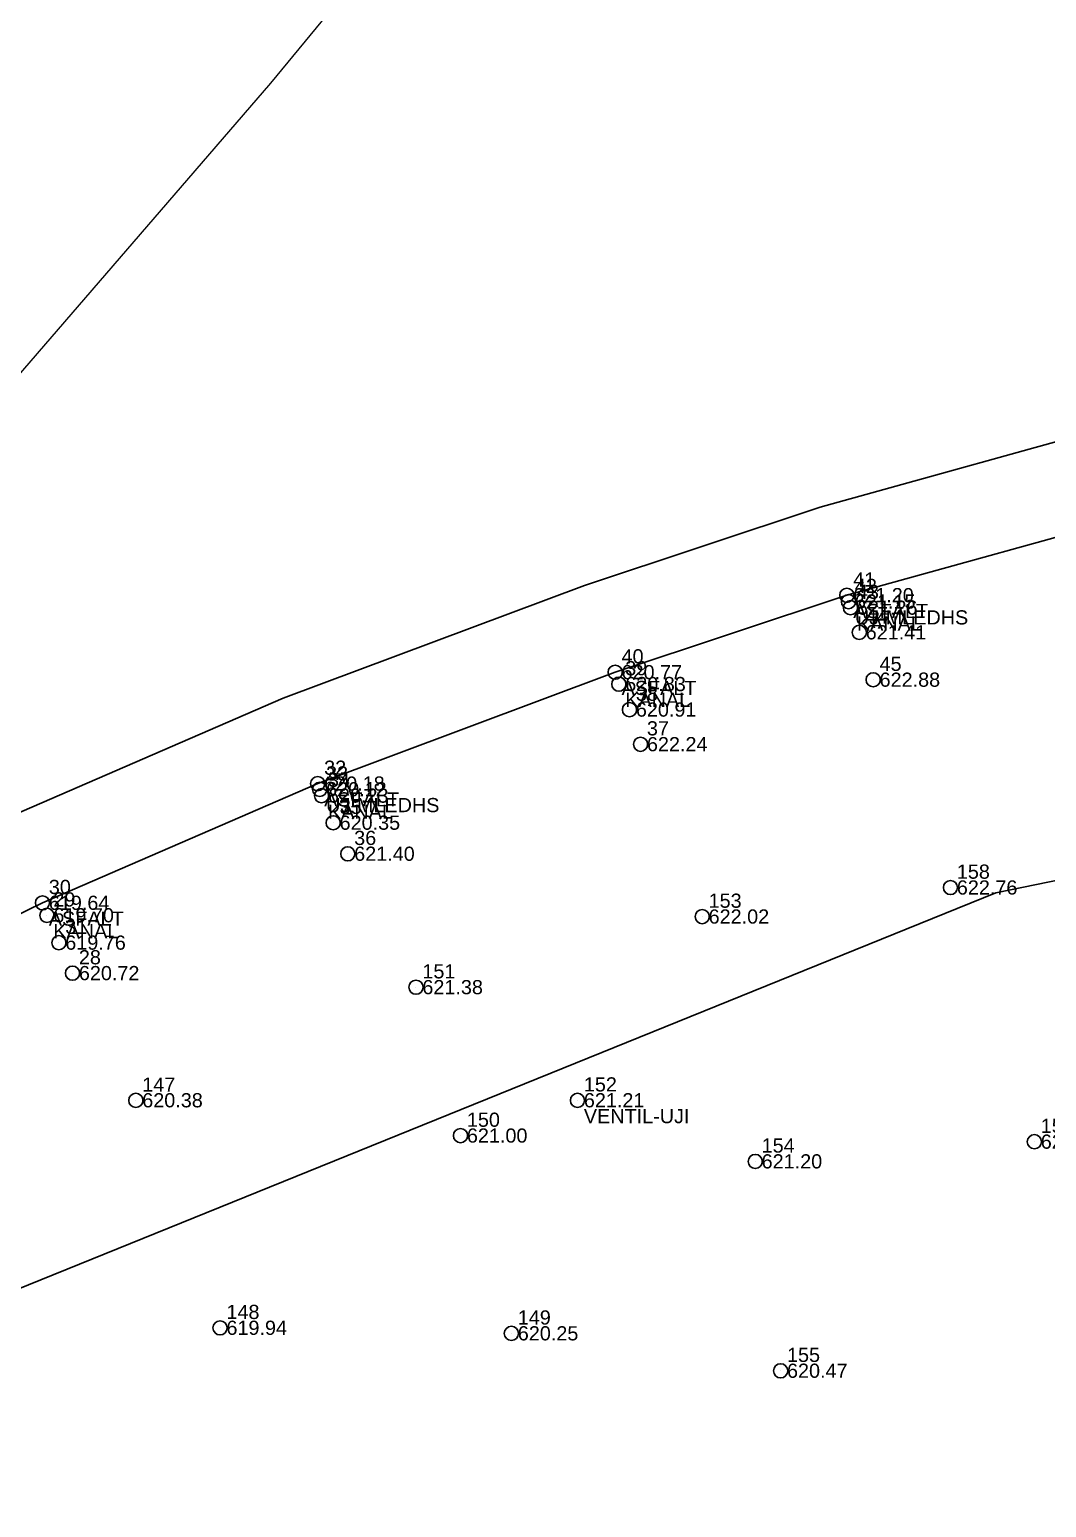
# Model space of a CAD drawing. Header units: metres. Extents: x 7508000 to 7510589, y 4725804 to 4728000.
# Drawn here: x 7509361.4 to 7509433.2, y 4726973.8 to 4727078 of the extents above; entities that cross this region are included whole.
import ezdxf

# ---------------------------------------------------------------- set-up
doc = ezdxf.new("R2010")
doc.units = ezdxf.units.M
for name, color, linetype in [('_KOCKA', 5, 'Continuous'), ('OBILIQ_PAR_PARCELGEOM_ILI', 7, 'Continuous'), ('Orotofoto 2018', 7, 'Continuous'), ('Parcela Baze', 7, 'Continuous'), ('V-NODE', 1, 'Continuous'), ('V-NODE-TEXT', 11, 'Continuous')]:
    doc.layers.add(name, color=color, linetype=linetype)
doc.styles.get("Standard").update_dxf_attribs({"font": 'arial.ttf'})
picture_1 = doc.add_image_def('image1.ecw', size_in_pixel=(11111, 11111))

# ---------------------------------------------------------------- blocks, each defined once
blk = doc.blocks.new('*U54')
at = {"color": 0, "linetype": 'ByBlock', "lineweight": -2, "transparency": 16777216}
blk.add_line((0, 0), (0, 0), dxfattribs=at)
blk.add_circle((0, 0), 0.5, dxfattribs=at)
blk = doc.blocks.new('*U136', base_point=(7509364.458, 4727011.483, 620.7184))
at = {"layer": 'V-NODE-TEXT', "color": 1, "linetype": 'ByBlock', "char_height": 1}
for s, insert, attachment_point in [('28', (7509364.908, 4727012.093573, 620.7184), 7), ('620.72', (7509364.908, 4727011.483, 620.7184), 4)]:
    blk.add_mtext(s, dxfattribs=dict(at, insert=insert, attachment_point=attachment_point))
blk = doc.blocks.new('*U137', base_point=(7509364.458, 4727011.483, 620.718))
at = {"layer": 'V-NODE-TEXT', "color": 7, "lineweight": -2}
blk.add_blockref('*U136', (7509364.458, 4727011.483, 620.718), dxfattribs=at)
blk = doc.blocks.new('*U138', base_point=(7509364.458, 4727011.483, 620.718))
at = {"layer": 'V-NODE', "color": 7, "lineweight": -2, "xscale": 0.9999999800000003, "yscale": 0.9999999800000003, "zscale": 0.9999999800000003}
blk.add_blockref('*U54', (7509364.458, 4727011.483, 620.718), dxfattribs=at)
at = {"layer": 'V-NODE-TEXT', "color": 7, "lineweight": -2}
blk.add_blockref('*U137', (7509364.458, 4727011.483, 620.718), dxfattribs=at)
blk = doc.blocks.new('*U139', base_point=(7509362.658, 4727015.561, 619.6996))
at = {"layer": 'V-NODE-TEXT', "color": 1, "linetype": 'ByBlock', "char_height": 1}
for s, insert, attachment_point in [('29', (7509363.108, 4727016.171573, 619.6996), 7), ('619.70', (7509363.108, 4727015.561, 619.6996), 4), ('KANAL', (7509363.108, 4727014.950427, 619.6996), 1)]:
    blk.add_mtext(s, dxfattribs=dict(at, insert=insert, attachment_point=attachment_point))
blk = doc.blocks.new('*U140', base_point=(7509362.658, 4727015.561, 619.7))
at = {"layer": 'V-NODE-TEXT', "color": 7, "lineweight": -2}
blk.add_blockref('*U139', (7509362.658, 4727015.561, 619.7), dxfattribs=at)
blk = doc.blocks.new('*U141', base_point=(7509362.658, 4727015.561, 619.7))
at = {"layer": 'V-NODE', "color": 7, "lineweight": -2, "xscale": 0.9999999800000003, "yscale": 0.9999999800000003, "zscale": 0.9999999800000003}
blk.add_blockref('*U54', (7509362.658, 4727015.561, 619.7), dxfattribs=at)
at = {"layer": 'V-NODE-TEXT', "color": 7, "lineweight": -2}
blk.add_blockref('*U140', (7509362.658, 4727015.561, 619.7), dxfattribs=at)
blk = doc.blocks.new('*U142', base_point=(7509362.344, 4727016.438, 619.6403))
at = {"layer": 'V-NODE-TEXT', "color": 1, "linetype": 'ByBlock', "char_height": 1}
for s, insert, attachment_point in [('30', (7509362.794, 4727017.048573, 619.6403), 7), ('619.64', (7509362.794, 4727016.438, 619.6403), 4), ('ASFALT', (7509362.794, 4727015.827427, 619.6403), 1)]:
    blk.add_mtext(s, dxfattribs=dict(at, insert=insert, attachment_point=attachment_point))
blk = doc.blocks.new('*U143', base_point=(7509362.344, 4727016.438, 619.64))
at = {"layer": 'V-NODE-TEXT', "color": 7, "lineweight": -2}
blk.add_blockref('*U142', (7509362.344, 4727016.438, 619.64), dxfattribs=at)
blk = doc.blocks.new('*U144', base_point=(7509362.344, 4727016.438, 619.64))
at = {"layer": 'V-NODE', "color": 7, "lineweight": -2, "xscale": 0.9999999800000003, "yscale": 0.9999999800000003, "zscale": 0.9999999800000003}
blk.add_blockref('*U54', (7509362.344, 4727016.438, 619.64), dxfattribs=at)
at = {"layer": 'V-NODE-TEXT', "color": 7, "lineweight": -2}
blk.add_blockref('*U143', (7509362.344, 4727016.438, 619.64), dxfattribs=at)
blk = doc.blocks.new('*U145', base_point=(7509363.499, 4727013.63, 619.7563))
at = {"layer": 'V-NODE-TEXT', "color": 1, "linetype": 'ByBlock', "char_height": 1}
for s, insert, attachment_point in [('31', (7509363.949, 4727014.240573, 619.7563), 7), ('619.76', (7509363.949, 4727013.63, 619.7563), 4)]:
    blk.add_mtext(s, dxfattribs=dict(at, insert=insert, attachment_point=attachment_point))
blk = doc.blocks.new('*U146', base_point=(7509363.499, 4727013.63, 619.756))
at = {"layer": 'V-NODE-TEXT', "color": 7, "lineweight": -2}
blk.add_blockref('*U145', (7509363.499, 4727013.63, 619.756), dxfattribs=at)
blk = doc.blocks.new('*U147', base_point=(7509363.499, 4727013.63, 619.756))
at = {"layer": 'V-NODE', "color": 7, "lineweight": -2, "xscale": 0.9999999800000003, "yscale": 0.9999999800000003, "zscale": 0.9999999800000003}
blk.add_blockref('*U54', (7509363.499, 4727013.63, 619.756), dxfattribs=at)
at = {"layer": 'V-NODE-TEXT', "color": 7, "lineweight": -2}
blk.add_blockref('*U146', (7509363.499, 4727013.63, 619.756), dxfattribs=at)
blk = doc.blocks.new('*U148', base_point=(7509381.758, 4727024.849, 620.18))
at = {"layer": 'V-NODE-TEXT', "color": 1, "linetype": 'ByBlock', "char_height": 1}
for s, insert, attachment_point in [('32', (7509382.208, 4727025.459573, 620.18), 7), ('620.18', (7509382.208, 4727024.849, 620.18), 4), ('ASFALT', (7509382.208, 4727024.238427, 620.18), 1)]:
    blk.add_mtext(s, dxfattribs=dict(at, insert=insert, attachment_point=attachment_point))
blk = doc.blocks.new('*U149', base_point=(7509381.758, 4727024.849, 620.18))
at = {"layer": 'V-NODE-TEXT', "color": 7, "lineweight": -2}
blk.add_blockref('*U148', (7509381.758, 4727024.849, 620.18), dxfattribs=at)
blk = doc.blocks.new('*U150', base_point=(7509381.758, 4727024.849, 620.18))
at = {"layer": 'V-NODE', "color": 7, "lineweight": -2, "xscale": 0.9999999800000003, "yscale": 0.9999999800000003, "zscale": 0.9999999800000003}
blk.add_blockref('*U54', (7509381.758, 4727024.849, 620.18), dxfattribs=at)
at = {"layer": 'V-NODE-TEXT', "color": 7, "lineweight": -2}
blk.add_blockref('*U149', (7509381.758, 4727024.849, 620.18), dxfattribs=at)
blk = doc.blocks.new('*U151', base_point=(7509381.902, 4727024.451, 620.1195))
at = {"layer": 'V-NODE-TEXT', "color": 1, "linetype": 'ByBlock', "char_height": 1}
for s, insert, attachment_point in [('33', (7509382.352, 4727025.061573, 620.1195), 7), ('620.12', (7509382.352, 4727024.451, 620.1195), 4), ('UJ-MLEDHS', (7509382.352, 4727023.840427, 620.1195), 1)]:
    blk.add_mtext(s, dxfattribs=dict(at, insert=insert, attachment_point=attachment_point))
blk = doc.blocks.new('*U152', base_point=(7509381.902, 4727024.451, 620.12))
at = {"layer": 'V-NODE-TEXT', "color": 7, "lineweight": -2}
blk.add_blockref('*U151', (7509381.902, 4727024.451, 620.12), dxfattribs=at)
blk = doc.blocks.new('*U153', base_point=(7509381.902, 4727024.451, 620.12))
at = {"layer": 'V-NODE', "color": 7, "lineweight": -2, "xscale": 0.9999999800000003, "yscale": 0.9999999800000003, "zscale": 0.9999999800000003}
blk.add_blockref('*U54', (7509381.902, 4727024.451, 620.12), dxfattribs=at)
at = {"layer": 'V-NODE-TEXT', "color": 7, "lineweight": -2}
blk.add_blockref('*U152', (7509381.902, 4727024.451, 620.12), dxfattribs=at)
blk = doc.blocks.new('*U154', base_point=(7509382.03, 4727024, 620.23))
at = {"layer": 'V-NODE-TEXT', "color": 1, "linetype": 'ByBlock', "char_height": 1}
for s, insert, attachment_point in [('34', (7509382.48, 4727024.61, 620.23), 7), ('620.23', (7509382.48, 4727024, 620.23), 4), ('KANAL', (7509382.48, 4727023.38, 620.23), 1)]:
    blk.add_mtext(s, dxfattribs=dict(at, insert=insert, attachment_point=attachment_point))
blk = doc.blocks.new('*U155', base_point=(7509382.033, 4727023.995, 620.231))
at = {"layer": 'V-NODE-TEXT', "color": 7, "lineweight": -2}
blk.add_blockref('*U154', (7509382.033, 4727023.995, 620.231), dxfattribs=at)
blk = doc.blocks.new('*U156', base_point=(7509382.033, 4727023.995, 620.231))
at = {"layer": 'V-NODE', "color": 7, "lineweight": -2, "xscale": 0.9999999800000003, "yscale": 0.9999999800000003, "zscale": 0.9999999800000003}
blk.add_blockref('*U54', (7509382.033, 4727023.995, 620.231), dxfattribs=at)
at = {"layer": 'V-NODE-TEXT', "color": 7, "lineweight": -2}
blk.add_blockref('*U155', (7509382.033, 4727023.995, 620.231), dxfattribs=at)
blk = doc.blocks.new('*U157', base_point=(7509382.85, 4727022.09, 620.35))
at = {"layer": 'V-NODE-TEXT', "color": 1, "linetype": 'ByBlock', "char_height": 1}
for s, insert, attachment_point in [('35', (7509383.3, 4727022.7, 620.35), 7), ('620.35', (7509383.3, 4727022.09, 620.35), 4)]:
    blk.add_mtext(s, dxfattribs=dict(at, insert=insert, attachment_point=attachment_point))
blk = doc.blocks.new('*U158', base_point=(7509382.853, 4727022.094, 620.35))
at = {"layer": 'V-NODE-TEXT', "color": 7, "lineweight": -2}
blk.add_blockref('*U157', (7509382.853, 4727022.094, 620.35), dxfattribs=at)
blk = doc.blocks.new('*U159', base_point=(7509382.853, 4727022.094, 620.35))
at = {"layer": 'V-NODE', "color": 7, "lineweight": -2, "xscale": 0.9999999800000003, "yscale": 0.9999999800000003, "zscale": 0.9999999800000003}
blk.add_blockref('*U54', (7509382.853, 4727022.094, 620.35), dxfattribs=at)
at = {"layer": 'V-NODE-TEXT', "color": 7, "lineweight": -2}
blk.add_blockref('*U158', (7509382.853, 4727022.094, 620.35), dxfattribs=at)
blk = doc.blocks.new('*U160', base_point=(7509383.878, 4727019.901, 621.3979))
at = {"layer": 'V-NODE-TEXT', "color": 1, "linetype": 'ByBlock', "char_height": 1}
for s, insert, attachment_point in [('36', (7509384.328, 4727020.511573, 621.3979), 7), ('621.40', (7509384.328, 4727019.901, 621.3979), 4)]:
    blk.add_mtext(s, dxfattribs=dict(at, insert=insert, attachment_point=attachment_point))
blk = doc.blocks.new('*U161', base_point=(7509383.878, 4727019.901, 621.398))
at = {"layer": 'V-NODE-TEXT', "color": 7, "lineweight": -2}
blk.add_blockref('*U160', (7509383.878, 4727019.901, 621.398), dxfattribs=at)
blk = doc.blocks.new('*U162', base_point=(7509383.878, 4727019.901, 621.398))
at = {"layer": 'V-NODE', "color": 7, "lineweight": -2, "xscale": 0.9999999800000003, "yscale": 0.9999999800000003, "zscale": 0.9999999800000003}
blk.add_blockref('*U54', (7509383.878, 4727019.901, 621.398), dxfattribs=at)
at = {"layer": 'V-NODE-TEXT', "color": 7, "lineweight": -2}
blk.add_blockref('*U161', (7509383.878, 4727019.901, 621.398), dxfattribs=at)
blk = doc.blocks.new('*U163', base_point=(7509404.532, 4727027.632, 622.2383))
at = {"layer": 'V-NODE-TEXT', "color": 1, "linetype": 'ByBlock', "char_height": 1}
for s, insert, attachment_point in [('37', (7509404.982, 4727028.242573, 622.2383), 7), ('622.24', (7509404.982, 4727027.632, 622.2383), 4)]:
    blk.add_mtext(s, dxfattribs=dict(at, insert=insert, attachment_point=attachment_point))
blk = doc.blocks.new('*U164', base_point=(7509404.532, 4727027.632, 622.238))
at = {"layer": 'V-NODE-TEXT', "color": 7, "lineweight": -2}
blk.add_blockref('*U163', (7509404.532, 4727027.632, 622.238), dxfattribs=at)
blk = doc.blocks.new('*U165', base_point=(7509404.532, 4727027.632, 622.238))
at = {"layer": 'V-NODE', "color": 7, "lineweight": -2, "xscale": 0.9999999800000003, "yscale": 0.9999999800000003, "zscale": 0.9999999800000003}
blk.add_blockref('*U54', (7509404.532, 4727027.632, 622.238), dxfattribs=at)
at = {"layer": 'V-NODE-TEXT', "color": 7, "lineweight": -2}
blk.add_blockref('*U164', (7509404.532, 4727027.632, 622.238), dxfattribs=at)
blk = doc.blocks.new('*U166', base_point=(7509403.748, 4727030.069, 620.9148))
at = {"layer": 'V-NODE-TEXT', "color": 1, "linetype": 'ByBlock', "char_height": 1}
for s, insert, attachment_point in [('38', (7509404.198, 4727030.679573, 620.9148), 7), ('620.91', (7509404.198, 4727030.069, 620.9148), 4)]:
    blk.add_mtext(s, dxfattribs=dict(at, insert=insert, attachment_point=attachment_point))
blk = doc.blocks.new('*U167', base_point=(7509403.748, 4727030.069, 620.915))
at = {"layer": 'V-NODE-TEXT', "color": 7, "lineweight": -2}
blk.add_blockref('*U166', (7509403.748, 4727030.069, 620.915), dxfattribs=at)
blk = doc.blocks.new('*U168', base_point=(7509403.748, 4727030.069, 620.915))
at = {"layer": 'V-NODE', "color": 7, "lineweight": -2, "xscale": 0.9999999800000003, "yscale": 0.9999999800000003, "zscale": 0.9999999800000003}
blk.add_blockref('*U54', (7509403.748, 4727030.069, 620.915), dxfattribs=at)
at = {"layer": 'V-NODE-TEXT', "color": 7, "lineweight": -2}
blk.add_blockref('*U167', (7509403.748, 4727030.069, 620.915), dxfattribs=at)
blk = doc.blocks.new('*U169', base_point=(7509403, 4727031.87, 620.83))
at = {"layer": 'V-NODE-TEXT', "color": 1, "linetype": 'ByBlock', "char_height": 1}
for s, insert, attachment_point in [('39', (7509403.45, 4727032.48, 620.83), 7), ('620.83', (7509403.45, 4727031.87, 620.83), 4), ('KANAL', (7509403.45, 4727031.26, 620.83), 1)]:
    blk.add_mtext(s, dxfattribs=dict(at, insert=insert, attachment_point=attachment_point))
blk = doc.blocks.new('*U170', base_point=(7509402.997, 4727031.871, 620.832))
at = {"layer": 'V-NODE-TEXT', "color": 7, "lineweight": -2}
blk.add_blockref('*U169', (7509402.997, 4727031.871, 620.832), dxfattribs=at)
blk = doc.blocks.new('*U171', base_point=(7509402.997, 4727031.871, 620.832))
at = {"layer": 'V-NODE', "color": 7, "lineweight": -2, "xscale": 0.9999999800000003, "yscale": 0.9999999800000003, "zscale": 0.9999999800000003}
blk.add_blockref('*U54', (7509402.997, 4727031.871, 620.832), dxfattribs=at)
at = {"layer": 'V-NODE-TEXT', "color": 7, "lineweight": -2}
blk.add_blockref('*U170', (7509402.997, 4727031.871, 620.832), dxfattribs=at)
blk = doc.blocks.new('*U172', base_point=(7509402.737, 4727032.709, 620.7678))
at = {"layer": 'V-NODE-TEXT', "color": 1, "linetype": 'ByBlock', "char_height": 1}
for s, insert, attachment_point in [('40', (7509403.187, 4727033.319573, 620.7678), 7), ('620.77', (7509403.187, 4727032.709, 620.7678), 4), ('ASFALT', (7509403.187, 4727032.098427, 620.7678), 1)]:
    blk.add_mtext(s, dxfattribs=dict(at, insert=insert, attachment_point=attachment_point))
blk = doc.blocks.new('*U173', base_point=(7509402.737, 4727032.709, 620.768))
at = {"layer": 'V-NODE-TEXT', "color": 7, "lineweight": -2}
blk.add_blockref('*U172', (7509402.737, 4727032.709, 620.768), dxfattribs=at)
blk = doc.blocks.new('*U174', base_point=(7509402.737, 4727032.709, 620.768))
at = {"layer": 'V-NODE', "color": 7, "lineweight": -2, "xscale": 0.9999999800000003, "yscale": 0.9999999800000003, "zscale": 0.9999999800000003}
blk.add_blockref('*U54', (7509402.737, 4727032.709, 620.768), dxfattribs=at)
at = {"layer": 'V-NODE-TEXT', "color": 7, "lineweight": -2}
blk.add_blockref('*U173', (7509402.737, 4727032.709, 620.768), dxfattribs=at)
blk = doc.blocks.new('*U175', base_point=(7509419.084, 4727038.144, 621.2012))
at = {"layer": 'V-NODE-TEXT', "color": 1, "linetype": 'ByBlock', "char_height": 1}
for s, insert, attachment_point in [('41', (7509419.534, 4727038.754573, 621.2012), 7), ('621.20', (7509419.534, 4727038.144, 621.2012), 4), ('ASFALT', (7509419.534, 4727037.533427, 621.2012), 1)]:
    blk.add_mtext(s, dxfattribs=dict(at, insert=insert, attachment_point=attachment_point))
blk = doc.blocks.new('*U176', base_point=(7509419.084, 4727038.144, 621.201))
at = {"layer": 'V-NODE-TEXT', "color": 7, "lineweight": -2}
blk.add_blockref('*U175', (7509419.084, 4727038.144, 621.201), dxfattribs=at)
blk = doc.blocks.new('*U177', base_point=(7509419.084, 4727038.144, 621.201))
at = {"layer": 'V-NODE', "color": 7, "lineweight": -2, "xscale": 0.9999999800000003, "yscale": 0.9999999800000003, "zscale": 0.9999999800000003}
blk.add_blockref('*U54', (7509419.084, 4727038.144, 621.201), dxfattribs=at)
at = {"layer": 'V-NODE-TEXT', "color": 7, "lineweight": -2}
blk.add_blockref('*U176', (7509419.084, 4727038.144, 621.201), dxfattribs=at)
blk = doc.blocks.new('*U178', base_point=(7509419.204, 4727037.691, 621.1458))
at = {"layer": 'V-NODE-TEXT', "color": 1, "linetype": 'ByBlock', "char_height": 1}
for s, insert, attachment_point in [('42', (7509419.654, 4727038.301573, 621.1458), 7), ('621.15', (7509419.654, 4727037.691, 621.1458), 4), ('UJ-MLEDHS', (7509419.654, 4727037.080427, 621.1458), 1)]:
    blk.add_mtext(s, dxfattribs=dict(at, insert=insert, attachment_point=attachment_point))
blk = doc.blocks.new('*U179', base_point=(7509419.204, 4727037.691, 621.146))
at = {"layer": 'V-NODE-TEXT', "color": 7, "lineweight": -2}
blk.add_blockref('*U178', (7509419.204, 4727037.691, 621.146), dxfattribs=at)
blk = doc.blocks.new('*U180', base_point=(7509419.204, 4727037.691, 621.146))
at = {"layer": 'V-NODE', "color": 7, "lineweight": -2, "xscale": 0.9999999800000003, "yscale": 0.9999999800000003, "zscale": 0.9999999800000003}
blk.add_blockref('*U54', (7509419.204, 4727037.691, 621.146), dxfattribs=at)
at = {"layer": 'V-NODE-TEXT', "color": 7, "lineweight": -2}
blk.add_blockref('*U179', (7509419.204, 4727037.691, 621.146), dxfattribs=at)
blk = doc.blocks.new('*U181', base_point=(7509419.338, 4727037.262, 621.2632))
at = {"layer": 'V-NODE-TEXT', "color": 1, "linetype": 'ByBlock', "char_height": 1}
for s, insert, attachment_point in [('43', (7509419.788, 4727037.872573, 621.2632), 7), ('621.26', (7509419.788, 4727037.262, 621.2632), 4), ('KANAL', (7509419.788, 4727036.651427, 621.2632), 1)]:
    blk.add_mtext(s, dxfattribs=dict(at, insert=insert, attachment_point=attachment_point))
blk = doc.blocks.new('*U182', base_point=(7509419.338, 4727037.262, 621.263))
at = {"layer": 'V-NODE-TEXT', "color": 7, "lineweight": -2}
blk.add_blockref('*U181', (7509419.338, 4727037.262, 621.263), dxfattribs=at)
blk = doc.blocks.new('*U183', base_point=(7509419.338, 4727037.262, 621.263))
at = {"layer": 'V-NODE', "color": 7, "lineweight": -2, "xscale": 0.9999999800000003, "yscale": 0.9999999800000003, "zscale": 0.9999999800000003}
blk.add_blockref('*U54', (7509419.338, 4727037.262, 621.263), dxfattribs=at)
at = {"layer": 'V-NODE-TEXT', "color": 7, "lineweight": -2}
blk.add_blockref('*U182', (7509419.338, 4727037.262, 621.263), dxfattribs=at)
blk = doc.blocks.new('*U184', base_point=(7509419.959, 4727035.522, 621.4064))
at = {"layer": 'V-NODE-TEXT', "color": 1, "linetype": 'ByBlock', "char_height": 1}
for s, insert, attachment_point in [('44', (7509420.409, 4727036.132573, 621.4064), 7), ('621.41', (7509420.409, 4727035.522, 621.4064), 4)]:
    blk.add_mtext(s, dxfattribs=dict(at, insert=insert, attachment_point=attachment_point))
blk = doc.blocks.new('*U185', base_point=(7509419.959, 4727035.522, 621.406))
at = {"layer": 'V-NODE-TEXT', "color": 7, "lineweight": -2}
blk.add_blockref('*U184', (7509419.959, 4727035.522, 621.406), dxfattribs=at)
blk = doc.blocks.new('*U186', base_point=(7509419.959, 4727035.522, 621.406))
at = {"layer": 'V-NODE', "color": 7, "lineweight": -2, "xscale": 0.9999999800000003, "yscale": 0.9999999800000003, "zscale": 0.9999999800000003}
blk.add_blockref('*U54', (7509419.959, 4727035.522, 621.406), dxfattribs=at)
at = {"layer": 'V-NODE-TEXT', "color": 7, "lineweight": -2}
blk.add_blockref('*U185', (7509419.959, 4727035.522, 621.406), dxfattribs=at)
blk = doc.blocks.new('*U187', base_point=(7509420.941, 4727032.185, 622.8779))
at = {"layer": 'V-NODE-TEXT', "color": 1, "linetype": 'ByBlock', "char_height": 1}
for s, insert, attachment_point in [('45', (7509421.391, 4727032.795573, 622.8779), 7), ('622.88', (7509421.391, 4727032.185, 622.8779), 4)]:
    blk.add_mtext(s, dxfattribs=dict(at, insert=insert, attachment_point=attachment_point))
blk = doc.blocks.new('*U188', base_point=(7509420.941, 4727032.185, 622.878))
at = {"layer": 'V-NODE-TEXT', "color": 7, "lineweight": -2}
blk.add_blockref('*U187', (7509420.941, 4727032.185, 622.878), dxfattribs=at)
blk = doc.blocks.new('*U189', base_point=(7509420.941, 4727032.185, 622.878))
at = {"layer": 'V-NODE', "color": 7, "lineweight": -2, "xscale": 0.9999999800000003, "yscale": 0.9999999800000003, "zscale": 0.9999999800000003}
blk.add_blockref('*U54', (7509420.941, 4727032.185, 622.878), dxfattribs=at)
at = {"layer": 'V-NODE-TEXT', "color": 7, "lineweight": -2}
blk.add_blockref('*U188', (7509420.941, 4727032.185, 622.878), dxfattribs=at)
blk = doc.blocks.new('*U487', base_point=(7509368.93, 4727002.51, 620.38))
at = {"layer": 'V-NODE-TEXT', "color": 1, "linetype": 'ByBlock', "char_height": 1}
for s, insert, attachment_point in [('147', (7509369.38, 4727003.12, 620.38), 7), ('620.38', (7509369.38, 4727002.51, 620.38), 4)]:
    blk.add_mtext(s, dxfattribs=dict(at, insert=insert, attachment_point=attachment_point))
blk = doc.blocks.new('*U488', base_point=(7509368.934, 4727002.513, 620.38))
at = {"layer": 'V-NODE-TEXT', "color": 7, "lineweight": -2}
blk.add_blockref('*U487', (7509368.934, 4727002.513, 620.38), dxfattribs=at)
blk = doc.blocks.new('*U489', base_point=(7509368.934, 4727002.513, 620.38))
at = {"layer": 'V-NODE', "color": 7, "lineweight": -2, "xscale": 0.9999999800000003, "yscale": 0.9999999800000003, "zscale": 0.9999999800000003}
blk.add_blockref('*U54', (7509368.934, 4727002.513, 620.38), dxfattribs=at)
at = {"layer": 'V-NODE-TEXT', "color": 7, "lineweight": -2}
blk.add_blockref('*U488', (7509368.934, 4727002.513, 620.38), dxfattribs=at)
blk = doc.blocks.new('*U490', base_point=(7509374.868, 4726986.461, 619.9389))
at = {"layer": 'V-NODE-TEXT', "color": 1, "linetype": 'ByBlock', "char_height": 1}
for s, insert, attachment_point in [('148', (7509375.318, 4726987.071573, 619.9389), 7), ('619.94', (7509375.318, 4726986.461, 619.9389), 4)]:
    blk.add_mtext(s, dxfattribs=dict(at, insert=insert, attachment_point=attachment_point))
blk = doc.blocks.new('*U491', base_point=(7509374.868, 4726986.461, 619.939))
at = {"layer": 'V-NODE-TEXT', "color": 7, "lineweight": -2}
blk.add_blockref('*U490', (7509374.868, 4726986.461, 619.939), dxfattribs=at)
blk = doc.blocks.new('*U492', base_point=(7509374.868, 4726986.461, 619.939))
at = {"layer": 'V-NODE', "color": 7, "lineweight": -2, "xscale": 0.9999999800000003, "yscale": 0.9999999800000003, "zscale": 0.9999999800000003}
blk.add_blockref('*U54', (7509374.868, 4726986.461, 619.939), dxfattribs=at)
at = {"layer": 'V-NODE-TEXT', "color": 7, "lineweight": -2}
blk.add_blockref('*U491', (7509374.868, 4726986.461, 619.939), dxfattribs=at)
blk = doc.blocks.new('*U493', base_point=(7509395.424, 4726986.069, 620.2481))
at = {"layer": 'V-NODE-TEXT', "color": 1, "linetype": 'ByBlock', "char_height": 1}
for s, insert, attachment_point in [('149', (7509395.874, 4726986.679573, 620.2481), 7), ('620.25', (7509395.874, 4726986.069, 620.2481), 4)]:
    blk.add_mtext(s, dxfattribs=dict(at, insert=insert, attachment_point=attachment_point))
blk = doc.blocks.new('*U494', base_point=(7509395.424, 4726986.069, 620.248))
at = {"layer": 'V-NODE-TEXT', "color": 7, "lineweight": -2}
blk.add_blockref('*U493', (7509395.424, 4726986.069, 620.248), dxfattribs=at)
blk = doc.blocks.new('*U495', base_point=(7509395.424, 4726986.069, 620.248))
at = {"layer": 'V-NODE', "color": 7, "lineweight": -2, "xscale": 0.9999999800000003, "yscale": 0.9999999800000003, "zscale": 0.9999999800000003}
blk.add_blockref('*U54', (7509395.424, 4726986.069, 620.248), dxfattribs=at)
at = {"layer": 'V-NODE-TEXT', "color": 7, "lineweight": -2}
blk.add_blockref('*U494', (7509395.424, 4726986.069, 620.248), dxfattribs=at)
blk = doc.blocks.new('*U496', base_point=(7509391.834, 4727000.02, 621.0019))
at = {"layer": 'V-NODE-TEXT', "color": 1, "linetype": 'ByBlock', "char_height": 1}
for s, insert, attachment_point in [('150', (7509392.284, 4727000.630573, 621.0019), 7), ('621.00', (7509392.284, 4727000.02, 621.0019), 4)]:
    blk.add_mtext(s, dxfattribs=dict(at, insert=insert, attachment_point=attachment_point))
blk = doc.blocks.new('*U497', base_point=(7509391.834, 4727000.02, 621.002))
at = {"layer": 'V-NODE-TEXT', "color": 7, "lineweight": -2}
blk.add_blockref('*U496', (7509391.834, 4727000.02, 621.002), dxfattribs=at)
blk = doc.blocks.new('*U498', base_point=(7509391.834, 4727000.02, 621.002))
at = {"layer": 'V-NODE', "color": 7, "lineweight": -2, "xscale": 0.9999999800000003, "yscale": 0.9999999800000003, "zscale": 0.9999999800000003}
blk.add_blockref('*U54', (7509391.834, 4727000.02, 621.002), dxfattribs=at)
at = {"layer": 'V-NODE-TEXT', "color": 7, "lineweight": -2}
blk.add_blockref('*U497', (7509391.834, 4727000.02, 621.002), dxfattribs=at)
blk = doc.blocks.new('*U499', base_point=(7509388.69, 4727010.49, 621.38))
at = {"layer": 'V-NODE-TEXT', "color": 1, "linetype": 'ByBlock', "char_height": 1}
for s, insert, attachment_point in [('151', (7509389.14, 4727011.1, 621.38), 7), ('621.38', (7509389.14, 4727010.49, 621.38), 4)]:
    blk.add_mtext(s, dxfattribs=dict(at, insert=insert, attachment_point=attachment_point))
blk = doc.blocks.new('*U500', base_point=(7509388.688, 4727010.494, 621.379))
at = {"layer": 'V-NODE-TEXT', "color": 7, "lineweight": -2}
blk.add_blockref('*U499', (7509388.688, 4727010.494, 621.379), dxfattribs=at)
blk = doc.blocks.new('*U501', base_point=(7509388.688, 4727010.494, 621.379))
at = {"layer": 'V-NODE', "color": 7, "lineweight": -2, "xscale": 0.9999999800000003, "yscale": 0.9999999800000003, "zscale": 0.9999999800000003}
blk.add_blockref('*U54', (7509388.688, 4727010.494, 621.379), dxfattribs=at)
at = {"layer": 'V-NODE-TEXT', "color": 7, "lineweight": -2}
blk.add_blockref('*U500', (7509388.688, 4727010.494, 621.379), dxfattribs=at)
blk = doc.blocks.new('*U502', base_point=(7509400.083, 4727002.512, 621.2146))
at = {"layer": 'V-NODE-TEXT', "color": 1, "linetype": 'ByBlock', "char_height": 1}
for s, insert, attachment_point in [('152', (7509400.533, 4727003.122573, 621.2146), 7), ('621.21', (7509400.533, 4727002.512, 621.2146), 4), ('VENTIL-UJI', (7509400.533, 4727001.901427, 621.2146), 1)]:
    blk.add_mtext(s, dxfattribs=dict(at, insert=insert, attachment_point=attachment_point))
blk = doc.blocks.new('*U503', base_point=(7509400.083, 4727002.512, 621.215))
at = {"layer": 'V-NODE-TEXT', "color": 7, "lineweight": -2}
blk.add_blockref('*U502', (7509400.083, 4727002.512, 621.215), dxfattribs=at)
blk = doc.blocks.new('*U504', base_point=(7509400.083, 4727002.512, 621.215))
at = {"layer": 'V-NODE', "color": 7, "lineweight": -2, "xscale": 0.9999999800000003, "yscale": 0.9999999800000003, "zscale": 0.9999999800000003}
blk.add_blockref('*U54', (7509400.083, 4727002.512, 621.215), dxfattribs=at)
at = {"layer": 'V-NODE-TEXT', "color": 7, "lineweight": -2}
blk.add_blockref('*U503', (7509400.083, 4727002.512, 621.215), dxfattribs=at)
blk = doc.blocks.new('*U505', base_point=(7509408.88, 4727015.474, 622.0208))
at = {"layer": 'V-NODE-TEXT', "color": 1, "linetype": 'ByBlock', "char_height": 1}
for s, insert, attachment_point in [('153', (7509409.33, 4727016.084573, 622.0208), 7), ('622.02', (7509409.33, 4727015.474, 622.0208), 4)]:
    blk.add_mtext(s, dxfattribs=dict(at, insert=insert, attachment_point=attachment_point))
blk = doc.blocks.new('*U506', base_point=(7509408.88, 4727015.474, 622.021))
at = {"layer": 'V-NODE-TEXT', "color": 7, "lineweight": -2}
blk.add_blockref('*U505', (7509408.88, 4727015.474, 622.021), dxfattribs=at)
blk = doc.blocks.new('*U507', base_point=(7509408.88, 4727015.474, 622.021))
at = {"layer": 'V-NODE', "color": 7, "lineweight": -2, "xscale": 0.9999999800000003, "yscale": 0.9999999800000003, "zscale": 0.9999999800000003}
blk.add_blockref('*U54', (7509408.88, 4727015.474, 622.021), dxfattribs=at)
at = {"layer": 'V-NODE-TEXT', "color": 7, "lineweight": -2}
blk.add_blockref('*U506', (7509408.88, 4727015.474, 622.021), dxfattribs=at)
blk = doc.blocks.new('*U508', base_point=(7509412.623, 4726998.195, 621.2048))
at = {"layer": 'V-NODE-TEXT', "color": 1, "linetype": 'ByBlock', "char_height": 1}
for s, insert, attachment_point in [('154', (7509413.073, 4726998.805573, 621.2048), 7), ('621.20', (7509413.073, 4726998.195, 621.2048), 4)]:
    blk.add_mtext(s, dxfattribs=dict(at, insert=insert, attachment_point=attachment_point))
blk = doc.blocks.new('*U509', base_point=(7509412.623, 4726998.195, 621.205))
at = {"layer": 'V-NODE-TEXT', "color": 7, "lineweight": -2}
blk.add_blockref('*U508', (7509412.623, 4726998.195, 621.205), dxfattribs=at)
blk = doc.blocks.new('*U510', base_point=(7509412.623, 4726998.195, 621.205))
at = {"layer": 'V-NODE', "color": 7, "lineweight": -2, "xscale": 0.9999999800000003, "yscale": 0.9999999800000003, "zscale": 0.9999999800000003}
blk.add_blockref('*U54', (7509412.623, 4726998.195, 621.205), dxfattribs=at)
at = {"layer": 'V-NODE-TEXT', "color": 7, "lineweight": -2}
blk.add_blockref('*U509', (7509412.623, 4726998.195, 621.205), dxfattribs=at)
blk = doc.blocks.new('*U511', base_point=(7509414.412, 4726983.432, 620.472))
at = {"layer": 'V-NODE-TEXT', "color": 1, "linetype": 'ByBlock', "char_height": 1}
for s, insert, attachment_point in [('155', (7509414.862, 4726984.042573, 620.472), 7), ('620.47', (7509414.862, 4726983.432, 620.472), 4)]:
    blk.add_mtext(s, dxfattribs=dict(at, insert=insert, attachment_point=attachment_point))
blk = doc.blocks.new('*U512', base_point=(7509414.412, 4726983.432, 620.472))
at = {"layer": 'V-NODE-TEXT', "color": 7, "lineweight": -2}
blk.add_blockref('*U511', (7509414.412, 4726983.432, 620.472), dxfattribs=at)
blk = doc.blocks.new('*U513', base_point=(7509414.412, 4726983.432, 620.472))
at = {"layer": 'V-NODE', "color": 7, "lineweight": -2, "xscale": 0.9999999800000003, "yscale": 0.9999999800000003, "zscale": 0.9999999800000003}
blk.add_blockref('*U54', (7509414.412, 4726983.432, 620.472), dxfattribs=at)
at = {"layer": 'V-NODE-TEXT', "color": 7, "lineweight": -2}
blk.add_blockref('*U512', (7509414.412, 4726983.432, 620.472), dxfattribs=at)
blk = doc.blocks.new('*U517', base_point=(7509432.309, 4726999.592, 621.647))
at = {"layer": 'V-NODE-TEXT', "color": 1, "linetype": 'ByBlock', "char_height": 1}
for s, insert, attachment_point in [('157', (7509432.759, 4727000.202573, 621.647), 7), ('621.65', (7509432.759, 4726999.592, 621.647), 4)]:
    blk.add_mtext(s, dxfattribs=dict(at, insert=insert, attachment_point=attachment_point))
blk = doc.blocks.new('*U518', base_point=(7509432.309, 4726999.592, 621.647))
at = {"layer": 'V-NODE-TEXT', "color": 7, "lineweight": -2}
blk.add_blockref('*U517', (7509432.309, 4726999.592, 621.647), dxfattribs=at)
blk = doc.blocks.new('*U519', base_point=(7509432.309, 4726999.592, 621.647))
at = {"layer": 'V-NODE', "color": 7, "lineweight": -2, "xscale": 0.9999999800000003, "yscale": 0.9999999800000003, "zscale": 0.9999999800000003}
blk.add_blockref('*U54', (7509432.309, 4726999.592, 621.647), dxfattribs=at)
at = {"layer": 'V-NODE-TEXT', "color": 7, "lineweight": -2}
blk.add_blockref('*U518', (7509432.309, 4726999.592, 621.647), dxfattribs=at)
blk = doc.blocks.new('*U520', base_point=(7509426.387, 4727017.523, 622.7646))
at = {"layer": 'V-NODE-TEXT', "color": 1, "linetype": 'ByBlock', "char_height": 1}
for s, insert, attachment_point in [('158', (7509426.837, 4727018.133573, 622.7646), 7), ('622.76', (7509426.837, 4727017.523, 622.7646), 4)]:
    blk.add_mtext(s, dxfattribs=dict(at, insert=insert, attachment_point=attachment_point))
blk = doc.blocks.new('*U521', base_point=(7509426.387, 4727017.523, 622.765))
at = {"layer": 'V-NODE-TEXT', "color": 7, "lineweight": -2}
blk.add_blockref('*U520', (7509426.387, 4727017.523, 622.765), dxfattribs=at)
blk = doc.blocks.new('*U522', base_point=(7509426.387, 4727017.523, 622.765))
at = {"layer": 'V-NODE', "color": 7, "lineweight": -2, "xscale": 0.9999999800000003, "yscale": 0.9999999800000003, "zscale": 0.9999999800000003}
blk.add_blockref('*U54', (7509426.387, 4727017.523, 622.765), dxfattribs=at)
at = {"layer": 'V-NODE-TEXT', "color": 7, "lineweight": -2}
blk.add_blockref('*U521', (7509426.387, 4727017.523, 622.765), dxfattribs=at)

msp = doc.modelspace()

# ---------------------------------------------------------------- linework, layer by layer
at = {"layer": '_KOCKA', "color": 5, "lineweight": 30, "flags": 128}
for points in [[(7509291.96, 4726983.6), (7509307.5, 4726993.95), (7509315.66, 4726999), (7509328.26, 4727006.14), (7509342.64, 4727014.06), (7509359.63, 4727022.34), (7509379.32, 4727030.88), (7509400.57, 4727038.84), (7509417.19, 4727044.36), (7509439.22, 4727050.46), (7509456.19, 4727054.47), (7509476.58, 4727058.21), (7509505.97, 4727063.06), (7509522.04, 4727066.16), (7509534.8, 4727069.02), (7509542.78, 4727071.23), (7509548.24, 4727073.21), (7509552.35, 4727076.37)], [(7509295.56, 4726978.19), (7509311.01, 4726988.48), (7509318.98, 4726993.41), (7509331.43, 4727000.47), (7509345.64, 4727008.29), (7509362.34, 4727016.44), (7509381.76, 4727024.85), (7509402.74, 4727032.71), (7509419.08, 4727038.14), (7509440.83, 4727044.16), (7509457.52, 4727048.1), (7509477.65, 4727051.79), (7509506.83, 4727056.15), (7509519.28, 4727056.96), (7509533.68, 4727057.72), (7509541.98, 4727058.31), (7509549.58, 4727057.47), (7509555.29, 4727055.06)]]:
    msp.add_lwpolyline(points, dxfattribs=at)
at = {"layer": 'OBILIQ_PAR_PARCELGEOM_ILI', "color": 7, "linetype": 'Continuous'}
msp.add_lwpolyline([(7509130.22, 4727172.16), (7509097.46, 4727133.25), (7509064.83, 4727093.49), (7509031.31, 4727054.51), (7509060.91, 4727041.09), (7509093.41, 4727028.44), (7509126.17, 4727016.36), (7509155.32, 4727004.42), (7509182.36, 4726995.87), (7509207.73, 4726986.69), (7509260.46, 4726967.42), (7509281.91, 4726959.01), (7509313.09, 4726997.36), (7509345.51, 4727036.13), (7509378.44, 4727074.26), (7509410.09, 4727112.65), (7509443.01, 4727150.78)], dxfattribs=at)
at = {"layer": 'Parcela Baze', "color": 6, "lineweight": 30}
msp.add_lwpolyline([(7509521.7, 4727036.04), (7509429.58, 4727017.15), (7509323.63, 4726974.22)], dxfattribs=at)

# ---------------------------------------------------------------- block references
at = {"color": 5, "lineweight": 30}
for name, p in [('*U177', (7509419.08, 4727038.14, 621.2)), ('*U180', (7509419.2, 4727037.69, 621.15)), ('*U183', (7509419.34, 4727037.26, 621.26)), ('*U186', (7509419.96, 4727035.52, 621.41)), ('*U174', (7509402.74, 4727032.71, 620.77)), ('*U171', (7509403, 4727031.87, 620.83)), ('*U189', (7509420.94, 4727032.18, 622.88)), ('*U168', (7509403.75, 4727030.07, 620.91)), ('*U165', (7509404.53, 4727027.63, 622.24)), ('*U150', (7509381.76, 4727024.85, 620.18)), ('*U153', (7509381.9, 4727024.45, 620.12)), ('*U156', (7509382.03, 4727024, 620.23)), ('*U159', (7509382.85, 4727022.09, 620.35)), ('*U162', (7509383.88, 4727019.9, 621.4)), ('*U522', (7509426.39, 4727017.52, 622.76)), ('*U144', (7509362.34, 4727016.44, 619.64)), ('*U141', (7509362.66, 4727015.56, 619.7)), ('*U507', (7509408.88, 4727015.47, 622.02)), ('*U147', (7509363.5, 4727013.63, 619.76)), ('*U138', (7509364.46, 4727011.48, 620.72)), ('*U501', (7509388.69, 4727010.49, 621.38)), ('*U489', (7509368.93, 4727002.51, 620.38)), ('*U504', (7509400.08, 4727002.51, 621.21)), ('*U498', (7509391.83, 4727000.02, 621)), ('*U519', (7509432.31, 4726999.59, 621.65)), ('*U510', (7509412.62, 4726998.2, 621.2)), ('*U492', (7509374.87, 4726986.46, 619.94)), ('*U495', (7509395.42, 4726986.07, 620.25)), ('*U513', (7509414.41, 4726983.43, 620.47))]:
    msp.add_blockref(name, p, dxfattribs=at)

# ---------------------------------------------------------------- pictures from other files: only their frames are drawn
at = {"layer": 'Orotofoto 2018'}
image = msp.add_image(picture_1, insert=(7508000, 4726000.02), size_in_units=(1999.82, 1999.82), dxfattribs=at)
image.dxf.flags = 7

doc.saveas('drawing.dxf')
